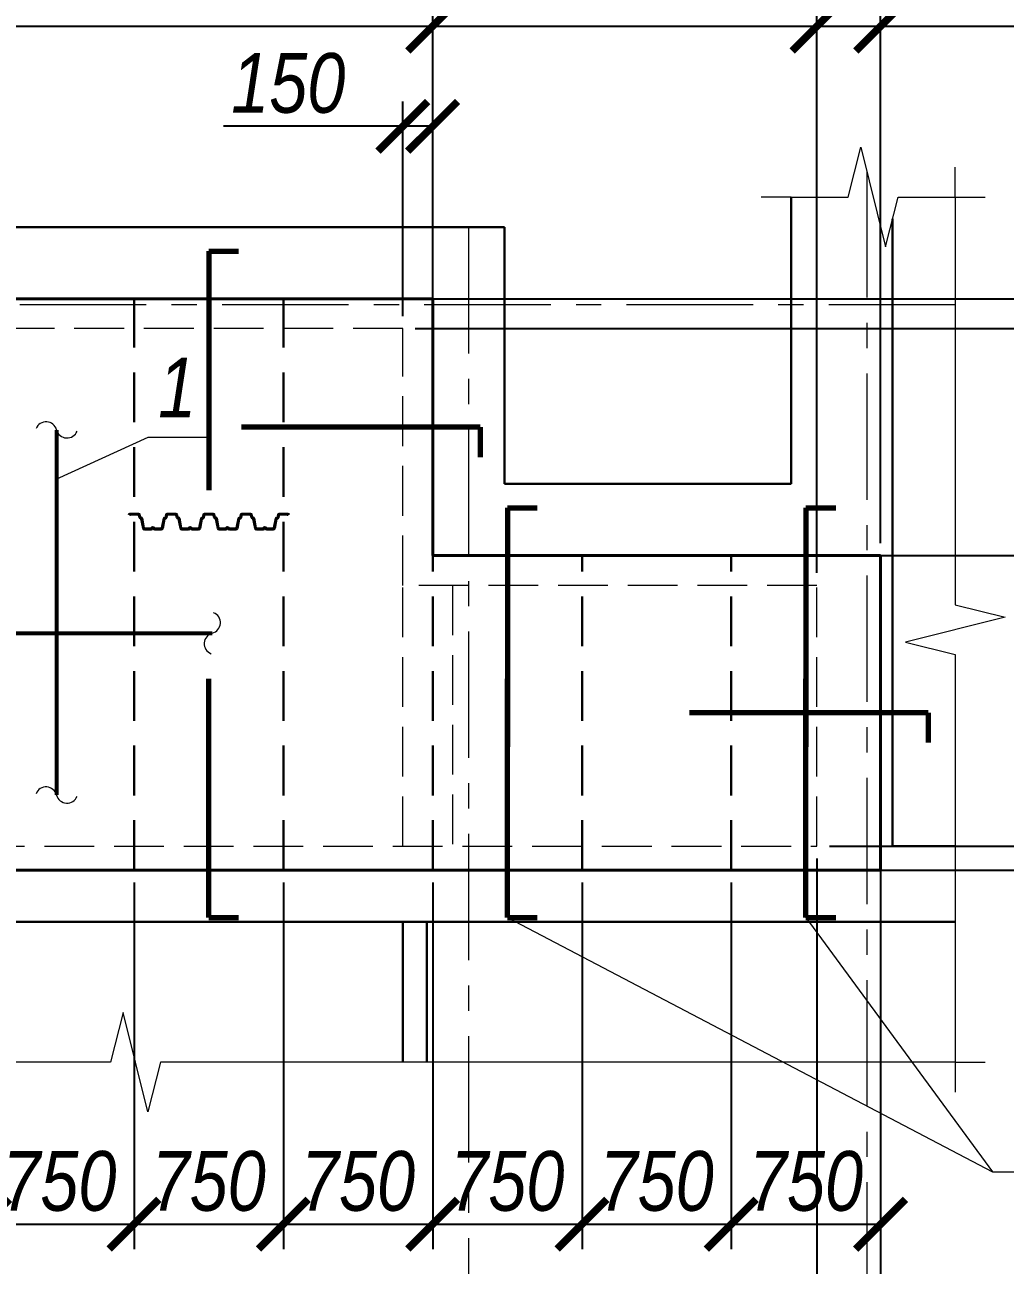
# Model space of a CAD drawing. Header units: millimetres. Extents: x 1582001 to 3303937, y 226471 to 491235.
# Drawn here: x 1634989 to 1639913, y 310727 to 316959 of the extents above; entities that cross this region are included whole.
import ezdxf

# ---------------------------------------------------------------- set-up
doc = ezdxf.new("R2010")
doc.units = ezdxf.units.MM
for name, pattern in [('CENTER', [50.8, 31.75, -6.35, 6.35, -6.35]), ('DASHED2', [0.375, 0.25, -0.125]), ('gost5', [7, 5, -2, 0])]:
    doc.linetypes.add(name, pattern=pattern)
doc.layers.get('Defpoints').update_dxf_attribs({"color": 255, "lineweight": 30})
for name, color, linetype, lineweight in [('Оси', 251, 'CENTER', 9), ('Основная', 250, 'Continuous', 40), ('перекрытия', 7, 'Continuous', 40), ('Размеры', 7, 'Continuous', 18), ('средние', 92, 'Continuous', 30), ('Стены несущие', 7, 'Continuous', 40), ('тонкие', 163, 'Continuous', 20), ('Штриховки', 251, 'Continuous', 20)]:
    doc.layers.add(name, color=color, linetype=linetype, lineweight=lineweight)
doc.styles.get("Standard").update_dxf_attribs({"font": 'ARIALNI.TTF', "height": 300})
doc.styles.add('Текст', font='ARIALNI.TTF')
doc.dimstyles.new('ISO-25', dxfattribs={"dimscale": 100, "dimtxt": 2.5, "dimasz": 2.5, "dimexe": 1.25, "dimexo": 0.625, "dimtad": 1, "dimdec": 0, "dimtxsty": 'Standard', "dimblk": 'ARCHTICK', "dimcen": 2.5, "dimadec": 0, "dimazin": 0, "dimtfac": 1, "dimtdec": 0, "dimtmove": 0, "dimatfit": 3, "dimfxl": 0, "dimarcsym": 0})

# ---------------------------------------------------------------- blocks, each defined once
blk = doc.blocks.new('_ArchTick')
at = {"color": 0, "linetype": 'ByBlock', "const_width": 0.15}
blk.add_lwpolyline([(-0.5, -0.5), (0.5, 0.5)], dxfattribs=at)
blk = doc.blocks.new('*D1908')
at = {"layer": 'Defpoints', "color": 0, "lineweight": -3, "ltscale": 100, "transparency": 16777216}
for p in [(1637037.6, 316952.1), (1631937.6, 315432.3), (1637037.6, 315432.3)]:
    blk.add_point(p, dxfattribs=at)
at = {"layer": 'Размеры', "color": 0, "lineweight": -2, "ltscale": 100, "transparency": 16777216}
for p, q in [((1631937.6, 315494.8), (1631937.6, 317077.1)), ((1637037.6, 315494.8), (1637037.6, 317077.1)), ((1631937.6, 316952.1), (1637037.6, 316952.1))]:
    blk.add_line(p, q, dxfattribs=at)
at = {"layer": 'Размеры', "color": 0, "lineweight": -2, "ltscale": 100, "transparency": 16777216, "xscale": 250, "yscale": 250, "zscale": 250, "rotation": 180}
blk.add_blockref('_ArchTick', (1631937.6, 316952.1), dxfattribs=at)
at = {"layer": 'Размеры', "color": 0, "lineweight": -2, "ltscale": 100, "transparency": 16777216, "xscale": 250, "yscale": 250, "zscale": 250}
blk.add_blockref('_ArchTick', (1637037.6, 316952.1), dxfattribs=at)
at = {"layer": 'Размеры', "color": 0, "ltscale": 100, "transparency": 16777216, "insert": (1634487.6, 317167.8), "char_height": 300, "attachment_point": 5}
blk.add_mtext('5100', dxfattribs=at)
blk = doc.blocks.new('*D1909')
at = {"layer": 'Defpoints', "color": 0, "lineweight": -3, "ltscale": 100, "transparency": 16777216}
for p in [(1638967.6, 316952.1), (1637037.6, 314292.3), (1638967.6, 314142.3)]:
    blk.add_point(p, dxfattribs=at)
at = {"layer": 'Размеры', "color": 0, "lineweight": -2, "ltscale": 100, "transparency": 16777216}
for p, q in [((1637037.6, 314354.8), (1637037.6, 317077.1)), ((1638967.6, 314204.8), (1638967.6, 317077.1)), ((1637037.6, 316952.1), (1638967.6, 316952.1))]:
    blk.add_line(p, q, dxfattribs=at)
at = {"layer": 'Размеры', "color": 0, "lineweight": -2, "ltscale": 100, "transparency": 16777216, "xscale": 250, "yscale": 250, "zscale": 250, "rotation": 180}
blk.add_blockref('_ArchTick', (1637037.6, 316952.1), dxfattribs=at)
at = {"layer": 'Размеры', "color": 0, "lineweight": -2, "ltscale": 100, "transparency": 16777216, "xscale": 250, "yscale": 250, "zscale": 250}
blk.add_blockref('_ArchTick', (1638967.6, 316952.1), dxfattribs=at)
at = {"layer": 'Размеры', "color": 0, "ltscale": 100, "transparency": 16777216, "insert": (1638002.6, 317167.8), "char_height": 300, "attachment_point": 5}
blk.add_mtext('1930', dxfattribs=at)
blk = doc.blocks.new('*D1910')
at = {"layer": 'Defpoints', "color": 0, "lineweight": -3, "ltscale": 100, "transparency": 16777216}
for p in [(1636887.6, 316449.1), (1636887.6, 315432.3), (1637037.6, 315432.3)]:
    blk.add_point(p, dxfattribs=at)
at = {"layer": 'Размеры', "color": 0, "lineweight": -2, "ltscale": 100, "transparency": 16777216}
for p, q in [((1636887.6, 315494.8), (1636887.6, 316574.1)), ((1637037.6, 315494.8), (1637037.6, 316574.1)), ((1636887.6, 316449.1), (1635986.9, 316449.1)), ((1637037.6, 316449.1), (1636887.6, 316449.1))]:
    blk.add_line(p, q, dxfattribs=at)
at = {"layer": 'Размеры', "color": 0, "lineweight": -2, "ltscale": 100, "transparency": 16777216, "xscale": 250, "yscale": 250, "zscale": 250, "rotation": 180}
blk.add_blockref('_ArchTick', (1636887.6, 316449.1), dxfattribs=at)
at = {"layer": 'Размеры', "color": 0, "lineweight": -2, "ltscale": 100, "transparency": 16777216, "xscale": 250, "yscale": 250, "zscale": 250}
blk.add_blockref('_ArchTick', (1637037.6, 316449.1), dxfattribs=at)
at = {"layer": 'Размеры', "color": 0, "ltscale": 100, "transparency": 16777216, "insert": (1636312.3, 316664.8), "char_height": 300, "attachment_point": 5}
blk.add_mtext('150', dxfattribs=at)
blk = doc.blocks.new('*D1911')
at = {"layer": 'Defpoints', "color": 0, "lineweight": -3, "ltscale": 100, "transparency": 16777216}
for p in [(1639287.6, 316952.1), (1638967.6, 314292.3), (1639287.6, 314292.3)]:
    blk.add_point(p, dxfattribs=at)
at = {"layer": 'Размеры', "color": 0, "lineweight": -2, "ltscale": 100, "transparency": 16777216}
for p, q in [((1638967.6, 314354.8), (1638967.6, 317077.1)), ((1639287.6, 314354.8), (1639287.6, 317077.1)), ((1638967.6, 316952.1), (1639287.6, 316952.1)), ((1639287.6, 316952.1), (1640220.5, 316952.1))]:
    blk.add_line(p, q, dxfattribs=at)
at = {"layer": 'Размеры', "color": 0, "lineweight": -2, "ltscale": 100, "transparency": 16777216, "xscale": 250, "yscale": 250, "zscale": 250, "rotation": 180}
blk.add_blockref('_ArchTick', (1638967.6, 316952.1), dxfattribs=at)
at = {"layer": 'Размеры', "color": 0, "lineweight": -2, "ltscale": 100, "transparency": 16777216, "xscale": 250, "yscale": 250, "zscale": 250}
blk.add_blockref('_ArchTick', (1639287.6, 316952.1), dxfattribs=at)
at = {"layer": 'Размеры', "color": 0, "ltscale": 100, "transparency": 16777216, "insert": (1639879, 317167.8), "char_height": 300, "attachment_point": 5}
blk.add_mtext('320', dxfattribs=at)
blk = doc.blocks.new('*D1913')
at = {"layer": 'Defpoints', "color": 0, "lineweight": -3, "ltscale": 100, "transparency": 16777216}
for p in [(1638967.6, 314292.3), (1640476.4, 314292.3), (1638967.6, 312832.3)]:
    blk.add_point(p, dxfattribs=at)
at = {"layer": 'Размеры', "color": 0, "lineweight": -2, "ltscale": 100, "transparency": 16777216}
for p, q in [((1639030.1, 314292.3), (1640601.4, 314292.3)), ((1640476.4, 312832.3), (1640476.4, 314292.3)), ((1639030.1, 312832.3), (1640601.4, 312832.3))]:
    blk.add_line(p, q, dxfattribs=at)
at = {"layer": 'Размеры', "color": 0, "lineweight": -2, "ltscale": 100, "transparency": 16777216, "xscale": 250, "yscale": 250, "zscale": 250}
for p, rotation in [((1640476.4, 314292.3), 90), ((1640476.4, 312832.3), 270)]:
    blk.add_blockref('_ArchTick', p, dxfattribs=dict(at, rotation=rotation))
at = {"layer": 'Размеры', "color": 0, "ltscale": 100, "transparency": 16777216, "insert": (1640260.8, 313562.3), "char_height": 300, "attachment_point": 5, "rotation": 90}
blk.add_mtext('1460', dxfattribs=at)
blk = doc.blocks.new('*D1914')
at = {"layer": 'Defpoints', "color": 0, "lineweight": -3, "ltscale": 100, "transparency": 16777216}
for p in [(1636887.6, 315432.3), (1640476.4, 315432.3), (1637037.6, 314292.3)]:
    blk.add_point(p, dxfattribs=at)
at = {"layer": 'Размеры', "color": 0, "lineweight": -2, "ltscale": 100, "transparency": 16777216}
for p, q in [((1636950.1, 315432.3), (1640601.4, 315432.3)), ((1640476.4, 314292.3), (1640476.4, 315432.3)), ((1637100.1, 314292.3), (1640601.4, 314292.3))]:
    blk.add_line(p, q, dxfattribs=at)
at = {"layer": 'Размеры', "color": 0, "lineweight": -2, "ltscale": 100, "transparency": 16777216, "xscale": 250, "yscale": 250, "zscale": 250}
for p, rotation in [((1640476.4, 315432.3), 90), ((1640476.4, 314292.3), 270)]:
    blk.add_blockref('_ArchTick', p, dxfattribs=dict(at, rotation=rotation))
at = {"layer": 'Размеры', "color": 0, "ltscale": 100, "transparency": 16777216, "insert": (1640260.8, 314862.3), "char_height": 300, "attachment_point": 5, "rotation": 90}
blk.add_mtext('1140', dxfattribs=at)
blk = doc.blocks.new('*D1915')
at = {"layer": 'Defpoints', "color": 0, "lineweight": -3, "ltscale": 100, "transparency": 16777216}
for p in [(1636928.6, 315582.3), (1640476.4, 315582.3), (1636887.6, 315432.3)]:
    blk.add_point(p, dxfattribs=at)
at = {"layer": 'Размеры', "color": 0, "lineweight": -2, "ltscale": 100, "transparency": 16777216}
for p, q in [((1640476.4, 315582.3), (1640476.4, 316483.1)), ((1636991.1, 315582.3), (1640601.4, 315582.3)), ((1640476.4, 315432.3), (1640476.4, 315582.3)), ((1636950.1, 315432.3), (1640601.4, 315432.3))]:
    blk.add_line(p, q, dxfattribs=at)
at = {"layer": 'Размеры', "color": 0, "lineweight": -2, "ltscale": 100, "transparency": 16777216, "xscale": 250, "yscale": 250, "zscale": 250}
for p, rotation in [((1640476.4, 315582.3), 90), ((1640476.4, 315432.3), 270)]:
    blk.add_blockref('_ArchTick', p, dxfattribs=dict(at, rotation=rotation))
at = {"layer": 'Размеры', "color": 0, "ltscale": 100, "transparency": 16777216, "insert": (1640260.8, 316157.7), "char_height": 300, "attachment_point": 5, "rotation": 90}
blk.add_mtext('150', dxfattribs=at)
blk = doc.blocks.new('*D1916')
at = {"layer": 'Defpoints', "color": 0, "lineweight": -3, "ltscale": 100, "transparency": 16777216}
for p in [(1638967.6, 312832.3), (1638967.6, 312712.3), (1640476.4, 312712.3)]:
    blk.add_point(p, dxfattribs=at)
at = {"layer": 'Размеры', "color": 0, "lineweight": -2, "ltscale": 100, "transparency": 16777216}
for p, q in [((1640476.4, 312832.3), (1640476.4, 313082.3)), ((1639030.1, 312832.3), (1640601.4, 312832.3)), ((1640476.4, 312832.3), (1640476.4, 312712.3)), ((1639030.1, 312712.3), (1640601.4, 312712.3)), ((1640476.4, 312712.3), (1640476.4, 311561.6))]:
    blk.add_line(p, q, dxfattribs=at)
at = {"layer": 'Размеры', "color": 0, "lineweight": -2, "ltscale": 100, "transparency": 16777216, "xscale": 250, "yscale": 250, "zscale": 250}
for p, rotation in [((1640476.4, 312832.3), 270), ((1640476.4, 312712.3), 90)]:
    blk.add_blockref('_ArchTick', p, dxfattribs=dict(at, rotation=rotation))
at = {"layer": 'Размеры', "color": 0, "ltscale": 100, "transparency": 16777216, "insert": (1640260.8, 311887), "char_height": 300, "attachment_point": 5, "rotation": 90}
blk.add_mtext('120', dxfattribs=at)
blk = doc.blocks.new('*D1917')
at = {"layer": 'Defpoints', "color": 0, "lineweight": -3, "ltscale": 100, "transparency": 16777216}
for p in [(1631937.6, 312832.3), (1638967.6, 312832.3), (1631937.6, 310291)]:
    blk.add_point(p, dxfattribs=at)
at = {"layer": 'Размеры', "color": 0, "lineweight": -2, "ltscale": 100, "transparency": 16777216}
for p, q in [((1631937.6, 312769.8), (1631937.6, 310166)), ((1638967.6, 312769.8), (1638967.6, 310166)), ((1638967.6, 310291), (1631937.6, 310291))]:
    blk.add_line(p, q, dxfattribs=at)
at = {"layer": 'Размеры', "color": 0, "lineweight": -2, "ltscale": 100, "transparency": 16777216, "xscale": 250, "yscale": 250, "zscale": 250, "rotation": 180}
blk.add_blockref('_ArchTick', (1631937.6, 310291), dxfattribs=at)
at = {"layer": 'Размеры', "color": 0, "lineweight": -2, "ltscale": 100, "transparency": 16777216, "xscale": 250, "yscale": 250, "zscale": 250}
blk.add_blockref('_ArchTick', (1638967.6, 310291), dxfattribs=at)
at = {"layer": 'Размеры', "color": 0, "ltscale": 100, "transparency": 16777216, "insert": (1635452.6, 310506.7), "char_height": 300, "attachment_point": 5}
blk.add_mtext('7030', dxfattribs=at)
blk = doc.blocks.new('*D1918')
at = {"layer": 'Defpoints', "color": 0, "lineweight": -3, "ltscale": 100, "transparency": 16777216}
for p in [(1638967.6, 312832.3), (1639287.6, 312832.3), (1639287.6, 310291)]:
    blk.add_point(p, dxfattribs=at)
at = {"layer": 'Размеры', "color": 0, "lineweight": -2, "ltscale": 100, "transparency": 16777216}
for p, q in [((1638967.6, 312769.8), (1638967.6, 310166)), ((1639287.6, 312769.8), (1639287.6, 310166)), ((1638967.6, 310291), (1639287.6, 310291)), ((1639287.6, 310291), (1640220.5, 310291))]:
    blk.add_line(p, q, dxfattribs=at)
at = {"layer": 'Размеры', "color": 0, "lineweight": -2, "ltscale": 100, "transparency": 16777216, "xscale": 250, "yscale": 250, "zscale": 250, "rotation": 180}
blk.add_blockref('_ArchTick', (1638967.6, 310291), dxfattribs=at)
at = {"layer": 'Размеры', "color": 0, "lineweight": -2, "ltscale": 100, "transparency": 16777216, "xscale": 250, "yscale": 250, "zscale": 250}
blk.add_blockref('_ArchTick', (1639287.6, 310291), dxfattribs=at)
at = {"layer": 'Размеры', "color": 0, "ltscale": 100, "transparency": 16777216, "insert": (1639879, 310506.7), "char_height": 300, "attachment_point": 5}
blk.add_mtext('320', dxfattribs=at)
blk = doc.blocks.new('*D1927')
at = {"layer": 'Defpoints', "color": 0, "lineweight": -3, "ltscale": 100, "transparency": 16777216}
for p in [(1634787.6, 312712.3), (1635537.6, 312712.3), (1635537.6, 310932.8)]:
    blk.add_point(p, dxfattribs=at)
at = {"layer": 'Размеры', "color": 0, "lineweight": -2, "ltscale": 100, "transparency": 16777216}
for p, q in [((1634787.6, 312649.8), (1634787.6, 310807.8)), ((1635537.6, 312649.8), (1635537.6, 310807.8)), ((1634787.6, 310932.8), (1635537.6, 310932.8))]:
    blk.add_line(p, q, dxfattribs=at)
at = {"layer": 'Размеры', "color": 0, "lineweight": -2, "ltscale": 100, "transparency": 16777216, "xscale": 250, "yscale": 250, "zscale": 250, "rotation": 180}
blk.add_blockref('_ArchTick', (1634787.6, 310932.8), dxfattribs=at)
at = {"layer": 'Размеры', "color": 0, "lineweight": -2, "ltscale": 100, "transparency": 16777216, "xscale": 250, "yscale": 250, "zscale": 250}
blk.add_blockref('_ArchTick', (1635537.6, 310932.8), dxfattribs=at)
at = {"layer": 'Размеры', "color": 0, "ltscale": 100, "transparency": 16777216, "insert": (1635162.6, 311148.4), "char_height": 300, "attachment_point": 5}
blk.add_mtext('750', dxfattribs=at)
blk = doc.blocks.new('*D1928')
at = {"layer": 'Defpoints', "color": 0, "lineweight": -3, "ltscale": 100, "transparency": 16777216}
for p in [(1635537.6, 312712.3), (1636287.6, 312712.3), (1636287.6, 310932.8)]:
    blk.add_point(p, dxfattribs=at)
at = {"layer": 'Размеры', "color": 0, "lineweight": -2, "ltscale": 100, "transparency": 16777216}
for p, q in [((1635537.6, 312649.8), (1635537.6, 310807.8)), ((1636287.6, 312649.8), (1636287.6, 310807.8)), ((1635537.6, 310932.8), (1636287.6, 310932.8))]:
    blk.add_line(p, q, dxfattribs=at)
at = {"layer": 'Размеры', "color": 0, "lineweight": -2, "ltscale": 100, "transparency": 16777216, "xscale": 250, "yscale": 250, "zscale": 250, "rotation": 180}
blk.add_blockref('_ArchTick', (1635537.6, 310932.8), dxfattribs=at)
at = {"layer": 'Размеры', "color": 0, "lineweight": -2, "ltscale": 100, "transparency": 16777216, "xscale": 250, "yscale": 250, "zscale": 250}
blk.add_blockref('_ArchTick', (1636287.6, 310932.8), dxfattribs=at)
at = {"layer": 'Размеры', "color": 0, "ltscale": 100, "transparency": 16777216, "insert": (1635912.6, 311148.4), "char_height": 300, "attachment_point": 5}
blk.add_mtext('750', dxfattribs=at)
blk = doc.blocks.new('*D1929')
at = {"layer": 'Defpoints', "color": 0, "lineweight": -3, "ltscale": 100, "transparency": 16777216}
for p in [(1636287.6, 312712.3), (1637037.6, 312712.3), (1637037.6, 310932.8)]:
    blk.add_point(p, dxfattribs=at)
at = {"layer": 'Размеры', "color": 0, "lineweight": -2, "ltscale": 100, "transparency": 16777216}
for p, q in [((1636287.6, 312649.8), (1636287.6, 310807.8)), ((1637037.6, 312649.8), (1637037.6, 310807.8)), ((1636287.6, 310932.8), (1637037.6, 310932.8))]:
    blk.add_line(p, q, dxfattribs=at)
at = {"layer": 'Размеры', "color": 0, "lineweight": -2, "ltscale": 100, "transparency": 16777216, "xscale": 250, "yscale": 250, "zscale": 250, "rotation": 180}
blk.add_blockref('_ArchTick', (1636287.6, 310932.8), dxfattribs=at)
at = {"layer": 'Размеры', "color": 0, "lineweight": -2, "ltscale": 100, "transparency": 16777216, "xscale": 250, "yscale": 250, "zscale": 250}
blk.add_blockref('_ArchTick', (1637037.6, 310932.8), dxfattribs=at)
at = {"layer": 'Размеры', "color": 0, "ltscale": 100, "transparency": 16777216, "insert": (1636662.6, 311148.4), "char_height": 300, "attachment_point": 5}
blk.add_mtext('750', dxfattribs=at)
blk = doc.blocks.new('*D1930')
at = {"layer": 'Defpoints', "color": 0, "lineweight": -3, "ltscale": 100, "transparency": 16777216}
for p in [(1637037.6, 312712.3), (1637787.6, 312712.3), (1637787.6, 310932.8)]:
    blk.add_point(p, dxfattribs=at)
at = {"layer": 'Размеры', "color": 0, "lineweight": -2, "ltscale": 100, "transparency": 16777216}
for p, q in [((1637037.6, 312649.8), (1637037.6, 310807.8)), ((1637787.6, 312649.8), (1637787.6, 310807.8)), ((1637037.6, 310932.8), (1637787.6, 310932.8))]:
    blk.add_line(p, q, dxfattribs=at)
at = {"layer": 'Размеры', "color": 0, "lineweight": -2, "ltscale": 100, "transparency": 16777216, "xscale": 250, "yscale": 250, "zscale": 250, "rotation": 180}
blk.add_blockref('_ArchTick', (1637037.6, 310932.8), dxfattribs=at)
at = {"layer": 'Размеры', "color": 0, "lineweight": -2, "ltscale": 100, "transparency": 16777216, "xscale": 250, "yscale": 250, "zscale": 250}
blk.add_blockref('_ArchTick', (1637787.6, 310932.8), dxfattribs=at)
at = {"layer": 'Размеры', "color": 0, "ltscale": 100, "transparency": 16777216, "insert": (1637412.6, 311148.4), "char_height": 300, "attachment_point": 5}
blk.add_mtext('750', dxfattribs=at)
blk = doc.blocks.new('*D1931')
at = {"layer": 'Defpoints', "color": 0, "lineweight": -3, "ltscale": 100, "transparency": 16777216}
for p in [(1637787.6, 312712.3), (1638537.6, 312712.3), (1638537.6, 310932.8)]:
    blk.add_point(p, dxfattribs=at)
at = {"layer": 'Размеры', "color": 0, "lineweight": -2, "ltscale": 100, "transparency": 16777216}
for p, q in [((1637787.6, 312649.8), (1637787.6, 310807.8)), ((1638537.6, 312649.8), (1638537.6, 310807.8)), ((1637787.6, 310932.8), (1638537.6, 310932.8))]:
    blk.add_line(p, q, dxfattribs=at)
at = {"layer": 'Размеры', "color": 0, "lineweight": -2, "ltscale": 100, "transparency": 16777216, "xscale": 250, "yscale": 250, "zscale": 250, "rotation": 180}
blk.add_blockref('_ArchTick', (1637787.6, 310932.8), dxfattribs=at)
at = {"layer": 'Размеры', "color": 0, "lineweight": -2, "ltscale": 100, "transparency": 16777216, "xscale": 250, "yscale": 250, "zscale": 250}
blk.add_blockref('_ArchTick', (1638537.6, 310932.8), dxfattribs=at)
at = {"layer": 'Размеры', "color": 0, "ltscale": 100, "transparency": 16777216, "insert": (1638162.6, 311148.4), "char_height": 300, "attachment_point": 5}
blk.add_mtext('750', dxfattribs=at)
blk = doc.blocks.new('*D1932')
at = {"layer": 'Defpoints', "color": 0, "lineweight": -3, "ltscale": 100, "transparency": 16777216}
for p in [(1638537.6, 312712.3), (1639287.6, 312712.3), (1639287.6, 310932.8)]:
    blk.add_point(p, dxfattribs=at)
at = {"layer": 'Размеры', "color": 0, "lineweight": -2, "ltscale": 100, "transparency": 16777216}
for p, q in [((1638537.6, 312649.8), (1638537.6, 310807.8)), ((1639287.6, 312649.8), (1639287.6, 310807.8)), ((1638537.6, 310932.8), (1639287.6, 310932.8))]:
    blk.add_line(p, q, dxfattribs=at)
at = {"layer": 'Размеры', "color": 0, "lineweight": -2, "ltscale": 100, "transparency": 16777216, "xscale": 250, "yscale": 250, "zscale": 250, "rotation": 180}
blk.add_blockref('_ArchTick', (1638537.6, 310932.8), dxfattribs=at)
at = {"layer": 'Размеры', "color": 0, "lineweight": -2, "ltscale": 100, "transparency": 16777216, "xscale": 250, "yscale": 250, "zscale": 250}
blk.add_blockref('_ArchTick', (1639287.6, 310932.8), dxfattribs=at)
at = {"layer": 'Размеры', "color": 0, "ltscale": 100, "transparency": 16777216, "insert": (1638912.6, 311148.4), "char_height": 300, "attachment_point": 5}
blk.add_mtext('750', dxfattribs=at)

msp = doc.modelspace()

# ---------------------------------------------------------------- linework, layer by layer
at = {"layer": 'Оси', "ltscale": 20}
for p, q in [((1639217.6, 316223.6), (1639217.6, 308942.6)), ((1637217.6, 315942.3), (1637217.6, 308942.6)), ((1639662.5, 315552.3), (1629042.9, 315552.3)), ((1639662.5, 312452.3), (1629042.9, 312452.3))]:
    msp.add_line(p, q, dxfattribs=at)
at = {"layer": 'Основная', "ltscale": 100}
for p, q in [((1637037.6, 315582.3), (1631787.6, 315582.3)), ((1637037.6, 315582.3), (1637037.6, 314292.3)), ((1639287.6, 314292.3), (1637037.6, 314292.3)), ((1639287.6, 312712.3), (1639287.6, 314292.3)), ((1639287.6, 312712.3), (1631787.6, 312712.3))]:
    msp.add_line(p, q, dxfattribs=at)
at = {"layer": 'перекрытия', "lineweight": 40, "ltscale": 100}
for p, q in [((1635558.6, 314501), (1635518.5, 314501)), ((1635558.6, 314500.1), (1635518.5, 314500.1)), ((1635566, 314484.1), (1635563.7, 314496)), ((1635566.9, 314484.3), (1635564.5, 314496.2)), ((1635572.2, 314481), (1635570.8, 314481)), ((1635572.2, 314480.1), (1635570.8, 314480.1)), ((1635584.7, 314429.9), (1635575.3, 314477.6)), ((1635585.5, 314430.1), (1635576.1, 314477.8)), ((1635679.1, 314430.1), (1635688.5, 314477.8)), ((1635680, 314429.9), (1635689.4, 314477.6)), ((1635692.4, 314481), (1635693.9, 314481)), ((1635692.4, 314481), (1635693.9, 314481)), ((1635692.4, 314480.1), (1635693.9, 314480.1)), ((1635692.4, 314480.1), (1635693.9, 314480.1)), ((1635697.8, 314484.3), (1635700.1, 314496.2)), ((1635697.8, 314484.3), (1635700.1, 314496.2)), ((1635698.7, 314484.1), (1635701, 314496)), ((1635698.7, 314484.1), (1635701, 314496)), ((1635746.1, 314501), (1635706, 314501)), ((1635746.1, 314500.1), (1635706, 314500.1)), ((1635753.5, 314484.1), (1635751.2, 314496)), ((1635754.4, 314484.3), (1635752, 314496.2)), ((1635759.7, 314481), (1635758.3, 314481)), ((1635759.7, 314480.1), (1635758.3, 314480.1)), ((1635772.2, 314429.9), (1635762.8, 314477.6)), ((1635773, 314430.1), (1635763.6, 314477.8)), ((1635866.6, 314430.1), (1635876, 314477.8)), ((1635867.5, 314429.9), (1635876.9, 314477.6)), ((1635879.9, 314481), (1635881.4, 314481)), ((1635879.9, 314481), (1635881.4, 314481)), ((1635879.9, 314480.1), (1635881.4, 314480.1)), ((1635879.9, 314480.1), (1635881.4, 314480.1)), ((1635885.3, 314484.3), (1635887.6, 314496.2)), ((1635885.3, 314484.3), (1635887.6, 314496.2)), ((1635886.2, 314484.1), (1635888.5, 314496)), ((1635886.2, 314484.1), (1635888.5, 314496)), ((1635933.6, 314501), (1635893.5, 314501)), ((1635933.6, 314500.1), (1635893.5, 314500.1)), ((1635941, 314484.1), (1635938.7, 314496)), ((1635941.9, 314484.3), (1635939.5, 314496.2)), ((1635947.2, 314481), (1635945.8, 314481)), ((1635947.2, 314480.1), (1635945.8, 314480.1)), ((1635959.7, 314429.9), (1635950.3, 314477.6)), ((1635960.5, 314430.1), (1635951.1, 314477.8)), ((1636054.1, 314430.1), (1636063.5, 314477.8)), ((1636055, 314429.9), (1636064.4, 314477.6)), ((1636067.4, 314481), (1636068.9, 314481)), ((1636067.4, 314481), (1636068.9, 314481)), ((1636067.4, 314480.1), (1636068.9, 314480.1)), ((1636067.4, 314480.1), (1636068.9, 314480.1)), ((1636072.8, 314484.3), (1636075.1, 314496.2)), ((1636072.8, 314484.3), (1636075.1, 314496.2)), ((1636073.7, 314484.1), (1636076, 314496)), ((1636073.7, 314484.1), (1636076, 314496)), ((1636121.1, 314501), (1636081, 314501)), ((1636121.1, 314500.1), (1636081, 314500.1)), ((1636128.5, 314484.1), (1636126.2, 314496)), ((1636129.4, 314484.3), (1636127, 314496.2)), ((1636134.7, 314481), (1636133.3, 314481)), ((1636134.7, 314480.1), (1636133.3, 314480.1)), ((1636147.2, 314429.9), (1636137.8, 314477.6)), ((1636148, 314430.1), (1636138.6, 314477.8)), ((1636241.6, 314430.1), (1636251, 314477.8)), ((1636242.5, 314429.9), (1636251.9, 314477.6)), ((1636254.9, 314481), (1636256.4, 314481)), ((1636254.9, 314481), (1636256.4, 314481)), ((1636254.9, 314480.1), (1636256.4, 314480.1)), ((1636254.9, 314480.1), (1636256.4, 314480.1)), ((1636260.3, 314484.3), (1636262.6, 314496.2)), ((1636260.3, 314484.3), (1636262.6, 314496.2)), ((1636261.2, 314484.1), (1636263.5, 314496)), ((1636261.2, 314484.1), (1636263.5, 314496)), ((1636308.6, 314501), (1636268.5, 314501)), ((1636308.6, 314500.1), (1636268.5, 314500.1)), ((1635590.4, 314426), (1635623.3, 314426)), ((1635590.4, 314425.1), (1635623.3, 314425.1)), ((1635631.3, 314433), (1635633.4, 314433)), ((1635631.3, 314432.1), (1635633.4, 314432.1)), ((1635641.3, 314426), (1635674.2, 314426)), ((1635641.3, 314425.1), (1635674.2, 314425.1)), ((1635777.9, 314426), (1635810.8, 314426)), ((1635777.9, 314425.1), (1635810.8, 314425.1)), ((1635818.8, 314433), (1635820.9, 314433)), ((1635818.8, 314432.1), (1635820.9, 314432.1)), ((1635828.8, 314426), (1635861.7, 314426)), ((1635828.8, 314425.1), (1635861.7, 314425.1)), ((1635965.4, 314426), (1635998.3, 314426)), ((1635965.4, 314425.1), (1635998.3, 314425.1)), ((1636006.3, 314433), (1636008.4, 314433)), ((1636006.3, 314432.1), (1636008.4, 314432.1)), ((1636016.3, 314426), (1636049.2, 314426)), ((1636016.3, 314425.1), (1636049.2, 314425.1)), ((1636152.9, 314426), (1636185.8, 314426)), ((1636152.9, 314425.1), (1636185.8, 314425.1)), ((1636193.8, 314433), (1636195.9, 314433)), ((1636193.8, 314432.1), (1636195.9, 314432.1)), ((1636203.8, 314426), (1636236.7, 314426)), ((1636203.8, 314425.1), (1636236.7, 314425.1))]:
    msp.add_line(p, q, dxfattribs=at)
for centre, radius, start, end in [((1635518.5, 314495), 6, 90, 168.87383), ((1635518.5, 314495), 6, 90, 168.87383), ((1635518.5, 314495), 6, 90, 168.87383), ((1635518.5, 314495), 5.1, 90, 168.87383), ((1635518.5, 314495), 5.1, 90, 168.87383), ((1635518.5, 314495), 5.1, 90, 168.87383), ((1635558.6, 314495), 6, 11.12617, 90), ((1635558.6, 314495), 5.1, 11.12617, 90), ((1635570.8, 314485), 4.9, 191.12617, 270), ((1635570.8, 314485), 4, 191.12617, 270), ((1635572.2, 314477), 4, 11.12617, 90), ((1635572.2, 314477), 3.1, 11.12617, 90), ((1635692.4, 314477), 4, 90, 168.87383), ((1635692.4, 314477), 4, 90, 168.87383), ((1635692.4, 314477), 3.1, 90, 168.87383), ((1635692.4, 314477), 3.1, 90, 168.87383), ((1635693.9, 314485), 4, 270, 348.87383), ((1635693.9, 314485), 4, 270, 348.87383), ((1635693.9, 314485), 4.9, 270, 348.87383), ((1635693.9, 314485), 4.9, 270, 348.87383), ((1635706, 314495), 6, 90, 168.87383), ((1635706, 314495), 6, 90, 168.87383), ((1635706, 314495), 5.1, 90, 168.87383), ((1635706, 314495), 5.1, 90, 168.87383), ((1635746.1, 314495), 6, 11.12617, 90), ((1635746.1, 314495), 5.1, 11.12617, 90), ((1635758.3, 314485), 4.9, 191.12617, 270), ((1635758.3, 314485), 4, 191.12617, 270), ((1635759.7, 314477), 4, 11.12617, 90), ((1635759.7, 314477), 3.1, 11.12617, 90), ((1635879.9, 314477), 4, 90, 168.87383), ((1635879.9, 314477), 4, 90, 168.87383), ((1635879.9, 314477), 3.1, 90, 168.87383), ((1635879.9, 314477), 3.1, 90, 168.87383), ((1635881.4, 314485), 4, 270, 348.87383), ((1635881.4, 314485), 4, 270, 348.87383), ((1635881.4, 314485), 4.9, 270, 348.87383), ((1635881.4, 314485), 4.9, 270, 348.87383), ((1635893.5, 314495), 6, 90, 168.87383), ((1635893.5, 314495), 6, 90, 168.87383), ((1635893.5, 314495), 5.1, 90, 168.87383), ((1635893.5, 314495), 5.1, 90, 168.87383), ((1635933.6, 314495), 6, 11.12617, 90), ((1635933.6, 314495), 5.1, 11.12617, 90), ((1635945.8, 314485), 4.9, 191.12617, 270), ((1635945.8, 314485), 4, 191.12617, 270), ((1635947.2, 314477), 4, 11.12617, 90), ((1635947.2, 314477), 3.1, 11.12617, 90), ((1636067.4, 314477), 4, 90, 168.87383), ((1636067.4, 314477), 4, 90, 168.87383), ((1636067.4, 314477), 3.1, 90, 168.87383), ((1636067.4, 314477), 3.1, 90, 168.87383), ((1636068.9, 314485), 4, 270, 348.87383), ((1636068.9, 314485), 4, 270, 348.87383), ((1636068.9, 314485), 4.9, 270, 348.87383), ((1636068.9, 314485), 4.9, 270, 348.87383), ((1636081, 314495), 6, 90, 168.87383), ((1636081, 314495), 6, 90, 168.87383), ((1636081, 314495), 5.1, 90, 168.87383), ((1636081, 314495), 5.1, 90, 168.87383), ((1636121.1, 314495), 6, 11.12617, 90), ((1636121.1, 314495), 5.1, 11.12617, 90), ((1636133.3, 314485), 4.9, 191.12617, 270), ((1636133.3, 314485), 4, 191.12617, 270), ((1636134.7, 314477), 4, 11.12617, 90), ((1636134.7, 314477), 3.1, 11.12617, 90), ((1636254.9, 314477), 4, 90, 168.87383), ((1636254.9, 314477), 4, 90, 168.87383), ((1636254.9, 314477), 3.1, 90, 168.87383), ((1636254.9, 314477), 3.1, 90, 168.87383), ((1636256.4, 314485), 4, 270, 348.87383), ((1636256.4, 314485), 4, 270, 348.87383), ((1636256.4, 314485), 4.9, 270, 348.87383), ((1636256.4, 314485), 4.9, 270, 348.87383), ((1636268.5, 314495), 6, 90, 168.87383), ((1636268.5, 314495), 6, 90, 168.87383), ((1636268.5, 314495), 5.1, 90, 168.87383), ((1636268.5, 314495), 5.1, 90, 168.87383), ((1636308.6, 314495), 6, 11.12617, 90), ((1636308.6, 314495), 5.1, 11.12617, 90), ((1635590.4, 314431), 5.9, 191.12617, 270), ((1635590.4, 314431), 5, 191.12617, 270), ((1635623.3, 314430), 4, 270, 352.81924), ((1635623.3, 314430), 4.9, 270, 352.81924), ((1635631.3, 314429), 4, 90, 172.81924), ((1635631.3, 314429), 3.1, 90, 172.81924), ((1635633.4, 314429), 4, 7.18076, 90), ((1635633.4, 314429), 3.1, 7.18076, 90), ((1635641.3, 314430), 4.9, 187.18076, 270), ((1635641.3, 314430), 4, 187.18076, 270), ((1635674.2, 314431), 5, 270, 348.87383), ((1635674.2, 314431), 5.9, 270, 348.87383), ((1635777.9, 314431), 5.9, 191.12617, 270), ((1635777.9, 314431), 5, 191.12617, 270), ((1635810.8, 314430), 4, 270, 352.81924), ((1635810.8, 314430), 4.9, 270, 352.81924), ((1635818.8, 314429), 4, 90, 172.81924), ((1635818.8, 314429), 3.1, 90, 172.81924), ((1635820.9, 314429), 4, 7.18076, 90), ((1635820.9, 314429), 3.1, 7.18076, 90), ((1635828.8, 314430), 4.9, 187.18076, 270), ((1635828.8, 314430), 4, 187.18076, 270), ((1635861.7, 314431), 5, 270, 348.87383), ((1635861.7, 314431), 5.9, 270, 348.87383), ((1635965.4, 314431), 5.9, 191.12617, 270), ((1635965.4, 314431), 5, 191.12617, 270), ((1635998.3, 314430), 4, 270, 352.81924), ((1635998.3, 314430), 4.9, 270, 352.81924), ((1636006.3, 314429), 4, 90, 172.81924), ((1636006.3, 314429), 3.1, 90, 172.81924), ((1636008.4, 314429), 4, 7.18076, 90), ((1636008.4, 314429), 3.1, 7.18076, 90), ((1636016.3, 314430), 4.9, 187.18076, 270), ((1636016.3, 314430), 4, 187.18076, 270), ((1636049.2, 314431), 5, 270, 348.87383), ((1636049.2, 314431), 5.9, 270, 348.87383), ((1636152.9, 314431), 5.9, 191.12617, 270), ((1636152.9, 314431), 5, 191.12617, 270), ((1636185.8, 314430), 4, 270, 352.81924), ((1636185.8, 314430), 4.9, 270, 352.81924), ((1636193.8, 314429), 4, 90, 172.81924), ((1636193.8, 314429), 3.1, 90, 172.81924), ((1636195.9, 314429), 4, 7.18076, 90), ((1636195.9, 314429), 3.1, 7.18076, 90), ((1636203.8, 314430), 4.9, 187.18076, 270), ((1636203.8, 314430), 4, 187.18076, 270), ((1636236.7, 314431), 5, 270, 348.87383), ((1636236.7, 314431), 5.9, 270, 348.87383)]:
    msp.add_arc(centre, radius, start, end, dxfattribs=at)
at = {"layer": 'Размеры', "linetype": 'Continuous', "ltscale": 50}
for p, q in [((1639662.5, 316093.7), (1639662.5, 316243.7)), ((1638837.6, 316093.7), (1638687.6, 316093.7)), ((1639662.5, 316093.7), (1639812.5, 316093.7)), ((1639662.5, 311746.9), (1639662.5, 311596.9)), ((1639662.5, 311746.9), (1639812.5, 311746.9))]:
    msp.add_line(p, q, dxfattribs=at)
at = {"layer": 'Размеры', "lineweight": 9, "ltscale": 100}
for p, q in [((1635146.3, 314675.5), (1635608.7, 314886.4)), ((1635608.7, 314886.4), (1635899.8, 314886.4))]:
    msp.add_line(p, q, dxfattribs=at)
at = {"layer": 'Размеры', "ltscale": 100}
for p, q in [((1637412.6, 312473.2), (1639849.1, 311196)), ((1638912.6, 312473.2), (1639849.1, 311196)), ((1639849.1, 311196), (1641926.6, 311196))]:
    msp.add_line(p, q, dxfattribs=at)
at = {"layer": 'Размеры', "linetype": 'Continuous', "ltscale": 50}
for points in [[(1638837.6, 316093.7), (1639125.1, 316093.7), (1639187.6, 316343.7), (1639312.6, 315843.7), (1639375.1, 316093.7), (1639662.5, 316093.7)], [(1639662.5, 316093.7), (1639662.5, 314045.3), (1639912.5, 313982.8), (1639412.5, 313857.8), (1639662.5, 313795.3), (1639662.5, 311746.9)], [(1639662.5, 311746.9), (1635670.1, 311746.9), (1635607.6, 311496.9), (1635482.6, 311996.9), (1635420.1, 311746.9), (1631427.6, 311746.9)]]:
    msp.add_lwpolyline(points, dxfattribs=at)
at = {"layer": 'средние'}
for p, q in [((1638837.6, 314652.3), (1638837.6, 316093.7)), ((1639347.6, 315983.9), (1639347.6, 312832.3)), ((1631427.6, 315942.3), (1637397.6, 315942.3)), ((1637397.6, 315942.3), (1637397.6, 314652.3)), ((1637397.6, 314652.3), (1638837.6, 314652.3)), ((1639347.6, 312832.3), (1639662.5, 312832.3)), ((1639662.5, 312452.3), (1631937.6, 312452.3))]:
    msp.add_line(p, q, dxfattribs=at)
at = {"layer": 'средние', "linetype": 'DASHED2', "ltscale": 1000}
for p, q in [((1635537.6, 312712.3), (1635537.6, 315582.3)), ((1636287.6, 312712.3), (1636287.6, 315582.3)), ((1637037.6, 312712.3), (1637037.6, 315582.3)), ((1637787.6, 312712.3), (1637787.6, 314292.3)), ((1638537.6, 312712.3), (1638537.6, 314292.3))]:
    msp.add_line(p, q, dxfattribs=at)
at = {"layer": 'средние'}
for points in [[(1636887.6, 312452.3), (1637007.6, 312452.3), (1637007.6, 311746.9)], [(1636887.6, 311746.9), (1636887.6, 312452.3)]]:
    msp.add_lwpolyline(points, dxfattribs=at)
at = {"layer": 'Стены несущие'}
msp.add_line((1635072.6, 315432.3), (1635072.6, 315432.3), dxfattribs=at)
at = {"layer": 'тонкие', "linetype": 'gost5', "ltscale": 50}
for p, q in [((1636887.6, 315432.3), (1631937.6, 315432.3)), ((1636887.6, 314142.3), (1636887.6, 315432.3)), ((1638967.6, 314142.3), (1636887.6, 314142.3)), ((1636887.6, 312832.3), (1636887.6, 314142.3)), ((1637137.6, 314142.3), (1637137.6, 312832.3)), ((1638967.6, 312832.3), (1638967.6, 314142.3)), ((1631937.6, 312832.3), (1638967.6, 312832.3))]:
    msp.add_line(p, q, dxfattribs=at)
at = {"layer": 'Штриховки', "color": 1, "lineweight": 70, "ltscale": 100}
for p, q in [((1635912.6, 315821.5), (1635912.6, 314621.5)), ((1635912.6, 315821.5), (1636062.6, 315821.5)), ((1637276.8, 314937.3), (1636076.8, 314937.3)), ((1637276.8, 314937.3), (1637276.8, 314787.3)), ((1637412.6, 314531.5), (1637412.6, 313331.5)), ((1637412.6, 314531.5), (1637562.6, 314531.5)), ((1638912.6, 314531.5), (1638912.6, 313331.5)), ((1638912.6, 314531.5), (1639062.6, 314531.5)), ((1635912.6, 312473.2), (1635912.6, 313673.2)), ((1637412.6, 312473.2), (1637412.6, 313673.2)), ((1638912.6, 312473.2), (1638912.6, 313673.2)), ((1639526.8, 313502.3), (1638326.8, 313502.3)), ((1639526.8, 313502.3), (1639526.8, 313352.3)), ((1635912.6, 312473.2), (1636062.6, 312473.2)), ((1637412.6, 312473.2), (1637562.6, 312473.2)), ((1638912.6, 312473.2), (1639062.6, 312473.2))]:
    msp.add_line(p, q, dxfattribs=at)
at = {"layer": 'Штриховки', "color": 1, "ltscale": 100, "const_width": 20}
for points in [[(1635148.5, 314923.6), (1635148.5, 313089)], [(1635930.8, 313902.2), (1634366.2, 313902.2)]]:
    msp.add_lwpolyline(points, dxfattribs=at)
at = {"layer": 'Штриховки', "ltscale": 100}
for centre, start, end in [((1635095.9, 314910.1), 14.42741, 158.31065), ((1635201.1, 314937.2), 194.42741, 338.31065), ((1635917.2, 313954.8), 284.42741, 68.31065), ((1635944.3, 313849.6), 104.42741, 248.31065), ((1635095.9, 313075.5), 14.42741, 158.31065), ((1635201.1, 313102.5), 194.42741, 338.31065)]:
    msp.add_arc(centre, 54.3, start, end, dxfattribs=at)

# ---------------------------------------------------------------- texts
at = {"layer": 'Размеры', "lineweight": 9, "ltscale": 100, "style": 'Текст'}
msp.add_text('1', height=300, dxfattribs=at).set_placement((1635658.7, 314986.4))

# ---------------------------------------------------------------- dimensions: what is measured, and where the dimension line sits
at = {"layer": 'Размеры', "ltscale": 100}
for base, p1, p2, override, picture, middle in [((1637037.6, 316952.1), (1631937.6, 315432.3), (1637037.6, 315432.3), {"dimscale": 100}, '*D1908', (1634487.6, 317167.8)), ((1638967.6, 316952.1), (1637037.6, 314292.3), (1638967.6, 314142.3), {"dimscale": 100}, '*D1909', (1638002.6, 317167.8)), ((1639287.6, 316952.1), (1638967.6, 314292.3), (1639287.6, 314292.3), {"dimscale": 100}, '*D1911', (1639879, 317167.8)), ((1636887.6, 316449.1), (1637037.6, 315432.3), (1636887.6, 315432.3), {"dimscale": 100}, '*D1910', (1636312.3, 316664.8)), ((1631937.6, 310291), (1638967.6, 312832.3), (1631937.6, 312832.3), {"dimscale": 100}, '*D1917', (1635452.6, 310506.7)), ((1639287.6, 310291), (1638967.6, 312832.3), (1639287.6, 312832.3), {"dimscale": 100, "dimlfac": 1, "dimtxsty": 'Standard', "dimblk1": 'ArchTick', "dimblk2": 'ArchTick', "dimsah": 1, "dimtmove": 0, "dimtolj": 0}, '*D1918', (1639879, 310506.7)), ((1635537.6, 310932.8), (1634787.6, 312712.3), (1635537.6, 312712.3), {"dimscale": 100}, '*D1927', (1635162.6, 311148.4)), ((1636287.6, 310932.8), (1635537.6, 312712.3), (1636287.6, 312712.3), {"dimscale": 100}, '*D1928', (1635912.6, 311148.4)), ((1637037.6, 310932.8), (1636287.6, 312712.3), (1637037.6, 312712.3), {"dimscale": 100}, '*D1929', (1636662.6, 311148.4)), ((1637787.6, 310932.8), (1637037.6, 312712.3), (1637787.6, 312712.3), {"dimscale": 100}, '*D1930', (1637412.6, 311148.4)), ((1638537.6, 310932.8), (1637787.6, 312712.3), (1638537.6, 312712.3), {"dimscale": 100}, '*D1931', (1638162.6, 311148.4)), ((1639287.6, 310932.8), (1638537.6, 312712.3), (1639287.6, 312712.3), {"dimscale": 100}, '*D1932', (1638912.6, 311148.4))]:
    dim = msp.add_linear_dim(base=base, p1=p1, p2=p2, dimstyle='ISO-25', override=override, dxfattribs=at)
    dim.commit()
    dim.dimension.update_dxf_attribs({"geometry": picture, "text_midpoint": middle})
for base, p1, p2, picture, middle in [((1640476.4, 315582.3), (1636887.6, 315432.3), (1636928.6, 315582.3), '*D1915', (1640260.8, 316157.7)), ((1640476.4, 315432.3), (1637037.6, 314292.3), (1636887.6, 315432.3), '*D1914', (1640260.8, 314862.3)), ((1640476.4, 314292.3), (1638967.6, 312832.3), (1638967.6, 314292.3), '*D1913', (1640260.8, 313562.3)), ((1640476.4, 312712.3), (1638967.6, 312832.3), (1638967.6, 312712.3), '*D1916', (1640260.8, 311887))]:
    dim = msp.add_linear_dim(base=base, p1=p1, p2=p2, angle=90, dimstyle='ISO-25', override={"dimscale": 100}, dxfattribs=at)
    dim.commit()
    dim.dimension.update_dxf_attribs({"geometry": picture, "text_midpoint": middle})

doc.saveas('drawing.dxf')
